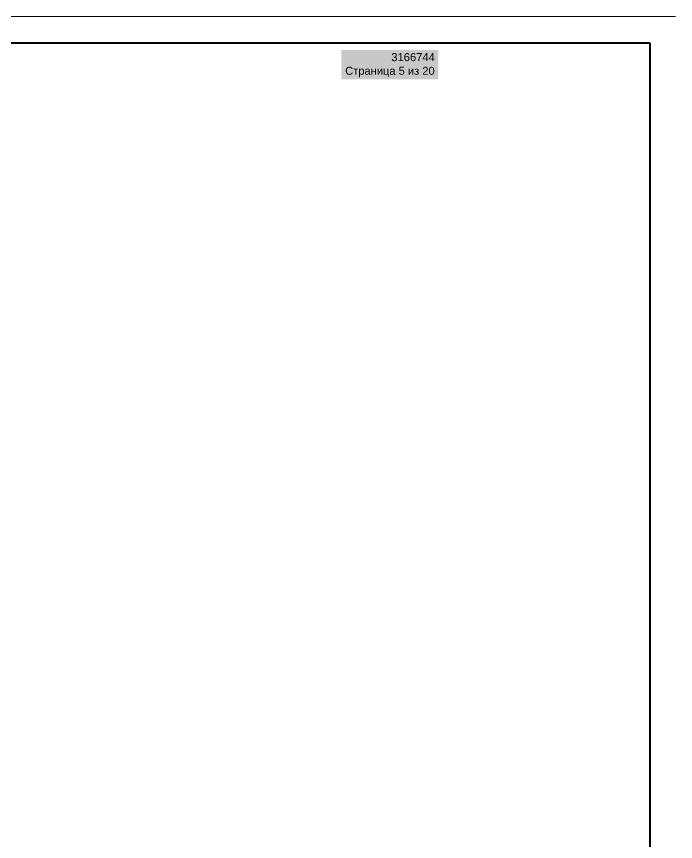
# Model space of a CAD drawing. Header units: millimetres. Extents: x -28928 to 100580, y -22867 to 36490.
# Drawn here: x 84536 to 97077, y 20792 to 36490 of the extents above; entities that cross this region are included whole.
import ezdxf

# ---------------------------------------------------------------- set-up
doc = ezdxf.new("R2010")
doc.units = ezdxf.units.MM
doc.layers.add('PDF _Геометрия', color=7, linetype='Continuous', true_color=0x8f8e8d)
doc.layers.add('PDF _Сплошная заливка', color=7, linetype='Continuous', true_color=0xffffff)
doc.layers.add('PDF _Текст', color=7, linetype='Continuous')
doc.styles.add('PDF ArialMT', font='arial.ttf')

msp = doc.modelspace()

# ---------------------------------------------------------------- linework, layer by layer
at = {"layer": 'PDF _Геометрия', "color": 7, "lineweight": 18}
msp.add_lwpolyline([(97077, 36490), (-28928, 36490), (-28928, -22867), (97077, -22867)], dxfattribs=at)
at = {"layer": 'PDF _Геометрия', "color": 7, "lineweight": 40}
msp.add_lwpolyline([(96591, 35991), (96591, -22368), (-26931, -22368), (-26931, 35991)], close=True, dxfattribs=at)
at = {"layer": 'PDF _Сплошная заливка', "lineweight": 35, "transparency": 33554559}
msp.add_solid([(90720, 35292), (92563, 35292), (90720, 35856), (92563, 35856)], dxfattribs=at)

# ---------------------------------------------------------------- texts
at = {"layer": 'PDF _Текст', "color": 154, "true_color": 0x0052a2, "attachment_point": 4, "style": 'PDF ArialMT'}
for s, insert, char_height in [('3166744', (91669, 35716), 152.3), ('Страница 5 из 20', (90791, 35434), 151.42)]:
    msp.add_mtext(s, dxfattribs=dict(at, insert=insert, char_height=char_height))

doc.saveas('drawing.dxf')
